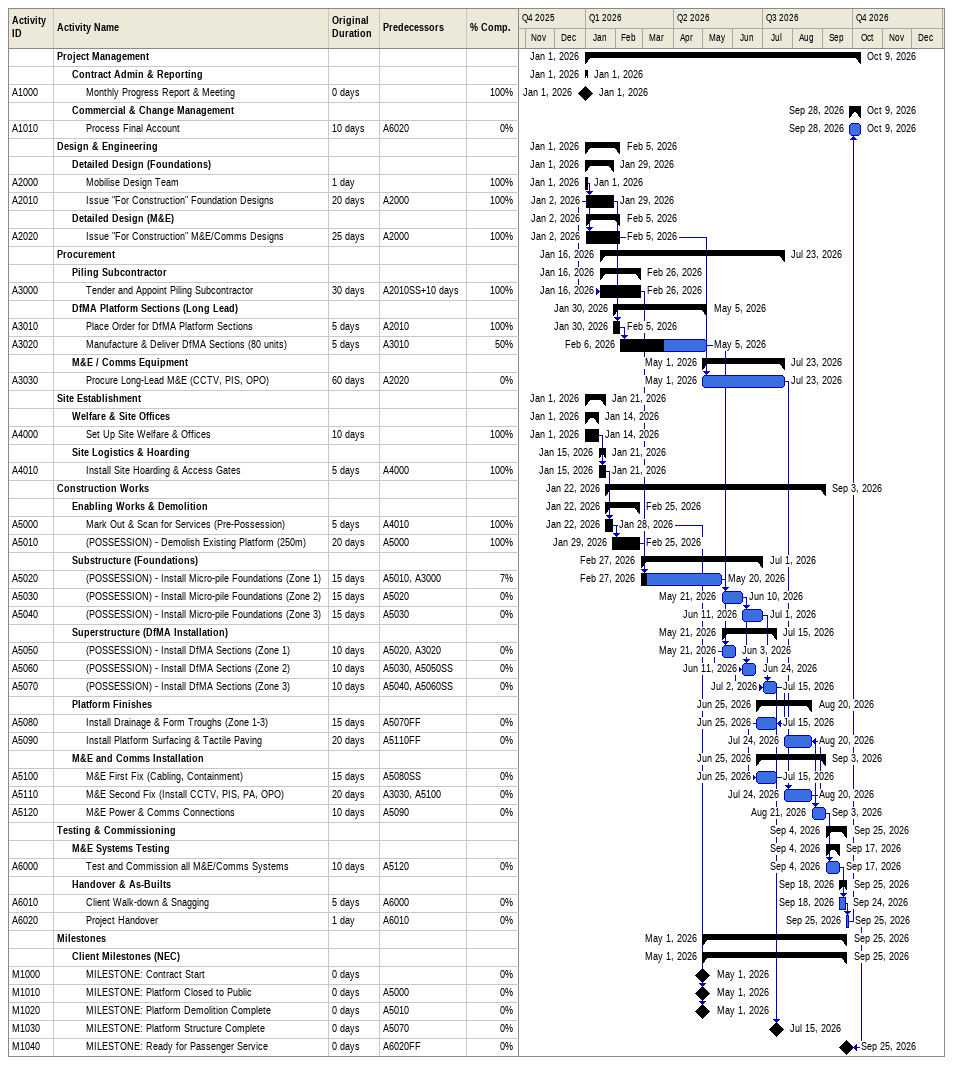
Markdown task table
| ID | Level | Task | Original duration | Start | Finish | Predecessors | % complete |
|---|---|---|---|---|---|---|---|
|  | 1 | **Project Management** |  | 2026-01-01 | 2026-10-09 |  |  |
|  | 2 | **Contract Admin & Reporting** |  | 2026-01-01 | 2026-01-01 |  |  |
| A1000 | 3 | Monthly Progress Report & Meeting | 0d | 2026-01-01 | 2026-01-01 |  | 100 |
|  | 2 | **Commercial & Change Management** |  | 2026-09-28 | 2026-10-09 |  |  |
| A1010 | 3 | Process Final Account | 10d | 2026-09-28 | 2026-10-09 | A6020 | 0 |
|  | 1 | **Design & Engineering** |  | 2026-01-01 | 2026-02-05 |  |  |
|  | 2 | **Detailed Design (Foundations)** |  | 2026-01-01 | 2026-01-29 |  |  |
| A2000 | 3 | Mobilise Design Team | 1d | 2026-01-01 | 2026-01-01 |  | 100 |
| A2010 | 3 | Issue "For Construction" Foundation Designs | 20d | 2026-01-02 | 2026-01-29 | A2000 | 100 |
|  | 2 | **Detailed Design (M&E)** |  | 2026-01-02 | 2026-02-05 |  |  |
| A2020 | 3 | Issue "For Construction" M&E/Comms Designs | 25d | 2026-01-02 | 2026-02-05 | A2000 | 100 |
|  | 1 | **Procurement** |  | 2026-01-16 | 2026-07-23 |  |  |
|  | 2 | **Piling Subcontractor** |  | 2026-01-16 | 2026-02-26 |  |  |
| A3000 | 3 | Tender and Appoint Piling Subcontractor | 30d | 2026-01-16 | 2026-02-26 | A2010SS+10d | 100 |
|  | 2 | **DfMA Platform Sections (Long Lead)** |  | 2026-01-30 | 2026-05-05 |  |  |
| A3010 | 3 | Place Order for DfMA Platform Sections | 5d | 2026-01-30 | 2026-02-05 | A2010 | 100 |
| A3020 | 3 | Manufacture & Deliver DfMA Sections (80 units) | 5d | 2026-02-06 | 2026-05-05 | A3010 | 50 |
|  | 2 | **M&E / Comms Equipment** |  | 2026-05-01 | 2026-07-23 |  |  |
| A3030 | 3 | Procure Long-Lead M&E (CCTV, PIS, OPO) | 60d | 2026-05-01 | 2026-07-23 | A2020 | 0 |
|  | 1 | **Site Establishment** |  | 2026-01-01 | 2026-01-21 |  |  |
|  | 2 | **Welfare & Site Offices** |  | 2026-01-01 | 2026-01-14 |  |  |
| A4000 | 3 | Set Up Site Welfare & Offices | 10d | 2026-01-01 | 2026-01-14 |  | 100 |
|  | 2 | **Site Logistics & Hoarding** |  | 2026-01-15 | 2026-01-21 |  |  |
| A4010 | 3 | Install Site Hoarding & Access Gates | 5d | 2026-01-15 | 2026-01-21 | A4000 | 100 |
|  | 1 | **Construction Works** |  | 2026-01-22 | 2026-09-03 |  |  |
|  | 2 | **Enabling Works & Demolition** |  | 2026-01-22 | 2026-02-25 |  |  |
| A5000 | 3 | Mark Out & Scan for Services (Pre-Possession) | 5d | 2026-01-22 | 2026-01-28 | A4010 | 100 |
| A5010 | 3 | (POSSESSION) - Demolish Existing Platform (250m) | 20d | 2026-01-29 | 2026-02-25 | A5000 | 100 |
|  | 2 | **Substructure (Foundations)** |  | 2026-02-27 | 2026-07-01 |  |  |
| A5020 | 3 | (POSSESSION) - Install Micro-pile Foundations (Zone 1) | 15d | 2026-02-27 | 2026-05-20 | A5010, A3000 | 7 |
| A5030 | 3 | (POSSESSION) - Install Micro-pile Foundations (Zone 2) | 15d | 2026-05-21 | 2026-06-10 | A5020 | 0 |
| A5040 | 3 | (POSSESSION) - Install Micro-pile Foundations (Zone 3) | 15d | 2026-06-11 | 2026-07-01 | A5030 | 0 |
|  | 2 | **Superstructure (DfMA Installation)** |  | 2026-05-21 | 2026-07-15 |  |  |
| A5050 | 3 | (POSSESSION) - Install DfMA Sections (Zone 1) | 10d | 2026-05-21 | 2026-06-03 | A5020, A3020 | 0 |
| A5060 | 3 | (POSSESSION) - Install DfMA Sections (Zone 2) | 10d | 2026-06-11 | 2026-06-24 | A5030, A5050SS | 0 |
| A5070 | 3 | (POSSESSION) - Install DfMA Sections (Zone 3) | 10d | 2026-07-02 | 2026-07-15 | A5040, A5060SS | 0 |
|  | 2 | **Platform Finishes** |  | 2026-06-25 | 2026-08-20 |  |  |
| A5080 | 3 | Install Drainage & Form Troughs (Zone 1-3) | 15d | 2026-06-25 | 2026-07-15 | A5070FF | 0 |
| A5090 | 3 | Install Platform Surfacing & Tactile Paving | 20d | 2026-07-24 | 2026-08-20 | A5110FF | 0 |
|  | 2 | **M&E and Comms Installation** |  | 2026-06-25 | 2026-09-03 |  |  |
| A5100 | 3 | M&E First Fix (Cabling, Containment) | 15d | 2026-06-25 | 2026-07-15 | A5080SS | 0 |
| A5110 | 3 | M&E Second Fix (Install CCTV, PIS, PA, OPO) | 20d | 2026-07-24 | 2026-08-20 | A3030, A5100 | 0 |
| A5120 | 3 | M&E Power & Comms Connections | 10d | 2026-08-21 | 2026-09-03 | A5090 | 0 |
|  | 1 | **Testing & Commissioning** |  | 2026-09-04 | 2026-09-25 |  |  |
|  | 2 | **M&E Systems Testing** |  | 2026-09-04 | 2026-09-17 |  |  |
| A6000 | 3 | Test and Commission all M&E/Comms Systems | 10d | 2026-09-04 | 2026-09-17 | A5120 | 0 |
|  | 2 | **Handover & As-Builts** |  | 2026-09-18 | 2026-09-25 |  |  |
| A6010 | 3 | Client Walk-down & Snagging | 5d | 2026-09-18 | 2026-09-24 | A6000 | 0 |
| A6020 | 3 | Project Handover | 1d | 2026-09-25 | 2026-09-25 | A6010 | 0 |
|  | 1 | **Milestones** |  | 2026-05-01 | 2026-09-25 |  |  |
|  | 2 | **Client Milestones (NEC)** |  | 2026-05-01 | 2026-09-25 |  |  |
| M1000 | 3 | MILESTONE: Contract Start | 0d | 2026-05-01 | 2026-05-01 |  | 0 |
| M1010 | 3 | MILESTONE: Platform Closed to Public | 0d | 2026-05-01 | 2026-05-01 | A5000 | 0 |
| M1020 | 3 | MILESTONE: Platform Demolition Complete | 0d | 2026-05-01 | 2026-05-01 | A5010 | 0 |
| M1030 | 3 | MILESTONE: Platform Structure Complete | 0d | 2026-07-15 | 2026-07-15 | A5070 | 0 |
| M1040 | 3 | MILESTONE: Ready for Passenger Service | 0d | 2026-09-25 | 2026-09-25 | A6020FF | 0 |
